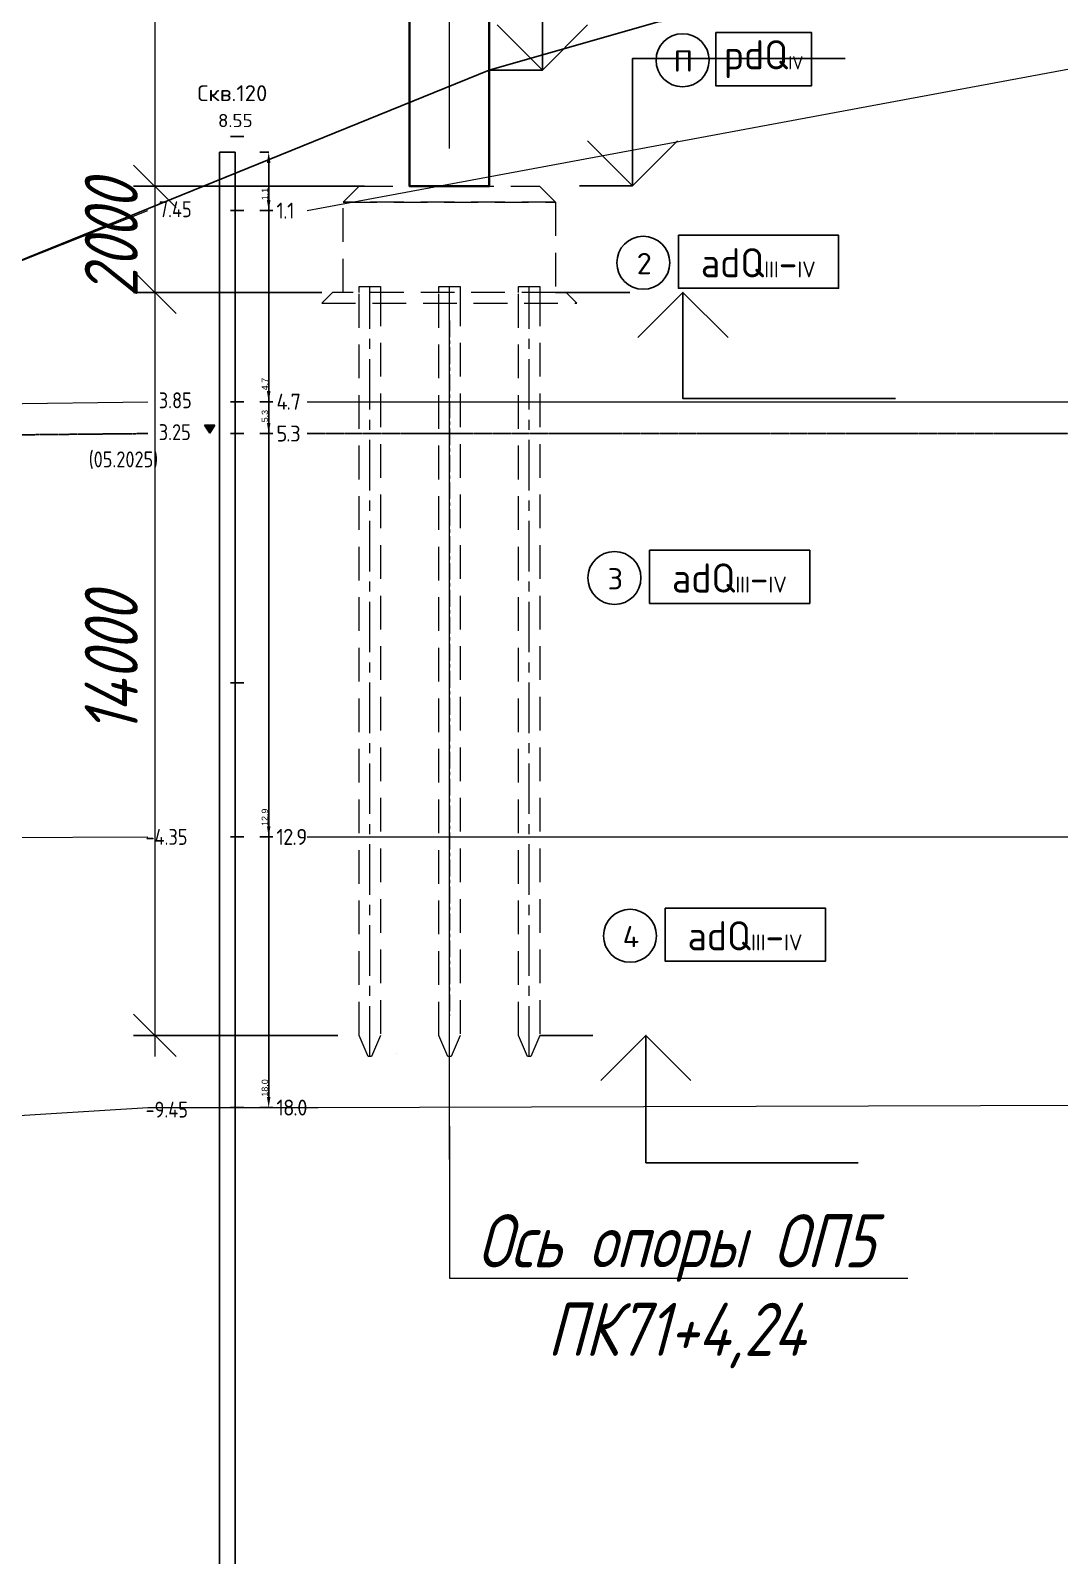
# Model space of a CAD drawing. Header units: millimetres. Extents: x 6546658 to 12951752, y -1354198 to 1102852.
# Drawn here: x 6894701 to 6914080, y -17890 to 10844 of the extents above; entities that cross this region are included whole.
import ezdxf
from ezdxf import colors
from ezdxf.entities.mleader import LeaderData, LeaderLine
from ezdxf.enums import TextEntityAlignment as Align
from ezdxf.math import Vec2, Vec3

# ---------------------------------------------------------------- set-up
doc = ezdxf.new("R2018")
doc.units = ezdxf.units.MM
for name, pattern in [('ACAD_ISO10W100', [18.5, 12, -3, 0.5, -3]), ('CENTER', [50.8, 31.75, -6.35, 6.35, -6.35]), ('осевая', [50.8, 31.75, -6.35, 6.35, -6.35]), ('штриховая', [19.05, 12.7, -6.35])]:
    doc.linetypes.add(name, pattern=pattern)
doc.layers.get('Defpoints').update_dxf_attribs({"color": 254, "lineweight": 0})
for name, color, linetype, lineweight in [('1-Бетон', 114, 'Continuous', 35), ('1-Оси', 1, 'CENTER', 20), ('1-Примечания', 4, 'Continuous', 25), ('1-Размеры', 1, 'Continuous', 25), ('1-Текст_3', 250, 'Continuous', 25), ('1-Штриховка', 8, 'Continuous', 9), ('ИС_Выноска', 3, 'Continuous', 18), ('ИС_Невидимая', 4, 'штриховая', 18), ('ИС_Ось', 1, 'осевая', 18), ('ИС_ПС_Невид', 4, 'штриховая', 18), ('ИС_Размер', 3, 'Continuous', 18), ('Штриховка', 2, 'Continuous', 5)]:
    doc.layers.add(name, color=color, linetype=linetype, lineweight=lineweight)
for name, color, linetype in [('geology', 250, 'Continuous'), ('Возрастные индексы', 1, 'Continuous'), ('Геология', 250, 'Continuous'), ('Номера ИГЭ', 22, 'Continuous'), ('Отметки в скважинах', 7, 'Continuous'), ('Скважина', 170, 'Continuous'), ('Черный профиль', 3, 'Continuous')]:
    doc.layers.add(name, color=color, linetype=linetype)
doc.layers.add('Оси_Невидимые', color=5, linetype='Continuous', plot=False)
doc.layers.add('Помощь_Невидимый', color=7, linetype='Continuous', lineweight=30, plot=False)
doc.styles.add('0', font='isocpeur.ttf', dxfattribs={"width": 0.8, "oblique": 15})
doc.styles.get("Standard").update_dxf_attribs({"font": 'arial.ttf'})
doc.styles.add('Стандарт-геология', font='romant.shx', dxfattribs={"width": 0.9, "height": 2.5})
doc.dimstyles.new('М400нов', dxfattribs={"dimscale": 400, "dimtxt": 2.5, "dimasz": 2, "dimexe": 1, "dimexo": 1, "dimgap": 0.8, "dimtad": 1, "dimdec": 0, "dimzin": 0, "dimdsep": 46, "dimtxsty": '0', "dimblk": 'OBLIQUE', "dimcen": 0.09, "dimdle": 1, "dimclrd": 256, "dimclre": 256, "dimclrt": 256, "dimadec": 4, "dimazin": 0, "dimtfac": 1, "dimtdec": 0, "dimtmove": 1, "dimatfit": 2, "dimfxl": 1, "dimtolj": 1, "dimtzin": 0, "dimlwd": -1, "dimarcsym": 0})
doc.dimstyles.new('Скважина', dxfattribs={"dimtxt": 1.2, "dimasz": 2, "dimexe": 0, "dimexo": 0, "dimgap": 0.1, "dimtad": 1, "dimjust": 2, "dimtoh": 1, "dimdec": 1, "dimlfac": 0.1, "dimrnd": 0.1, "dimzin": 0, "dimdsep": 46, "dimtxsty": 'Standard', "dimcen": 0, "dimdle": 1.5, "dimadec": 1, "dimazin": 0, "dimtfac": 1, "dimtdec": 1, "dimtofl": 0, "dimtmove": 0, "dimatfit": 3, "dimfxl": 3, "dimtolj": 1, "dimtzin": 0, "dimarcsym": 0})

# ---------------------------------------------------------------- blocks, each defined once
blk = doc.blocks.new('*U232')
at = {"layer": '1-Примечания', "linetype": 'Continuous'}
blk.add_line((0, 0), (2.5, 0), dxfattribs=at)
for points in [[(7.121, -2.121), (5, 0), (2.879, -2.121)], [(5, 0), (5, -6), (15, -6)]]:
    blk.add_lwpolyline(points, dxfattribs=at)
at = {"layer": '1-Текст_3', "lineweight": 30, "oblique": 15, "width": 0.8, "flags": 104}
blk.add_attdef('ВЫСОТА', text='', height=3, dxfattribs=at).set_placement((-6.756, -0.833), align=Align.MIDDLE_CENTER)
at = {"layer": '1-Текст_3', "lineweight": 30, "width": 0.8, "flags": 104}
blk.add_attdef('ПРИМЕЧАНИЕ', text='', height=3, dxfattribs=at).set_placement((10, -6.75), align=Align.TOP_CENTER)
blk = doc.blocks.new('*U230')
at = {"layer": '1-Примечания', "linetype": 'Continuous'}
blk.add_line((0, 0), (3.5, 0), dxfattribs=at)
for points in [[(8.121, -2.121), (6, 0), (3.879, -2.121)], [(6, 0), (6, -5), (16, -5)]]:
    blk.add_lwpolyline(points, dxfattribs=at)
at = {"layer": '1-Текст_3', "lineweight": 30, "oblique": 15, "width": 0.8, "flags": 104}
blk.add_attdef('ВЫСОТА', text='', height=3, dxfattribs=at).set_placement((-5.756, 0.167), align=Align.MIDDLE_CENTER)
at = {"layer": '1-Текст_3', "lineweight": 30, "width": 0.8, "flags": 104}
blk.add_attdef('ПРИМЕЧАНИЕ', text='', height=3, dxfattribs=at).set_placement((11, -5.75), align=Align.TOP_CENTER)
blk = doc.blocks.new('_Oblique')
at = {"color": 0, "linetype": 'ByBlock', "lineweight": -2}
blk.add_line((-0.5, -0.5), (0.5, 0.5), dxfattribs=at)
blk = doc.blocks.new('*D320')
at = {"layer": 'Defpoints', "color": 0, "linetype": 'Continuous', "transparency": 16777216}
for p in [(6901591, 17910), (6897042, 7910), (6901390, 7910)]:
    blk.add_point(p, dxfattribs=at)
at = {"layer": 'ИС_Размер', "transparency": 16777216}
blk.add_line((6897042, 18310), (6897042, 7510), dxfattribs=at)
at = {"layer": 'ИС_Размер', "lineweight": -2, "transparency": 16777216}
for p, q in [((6901191, 17910), (6896642, 17910)), ((6900990, 7910), (6896642, 7910))]:
    blk.add_line(p, q, dxfattribs=at)
at = {"layer": 'ИС_Размер', "linetype": 'Continuous', "transparency": 16777216, "xscale": 800, "yscale": 800, "zscale": 800}
for p, rotation in [((6897042, 17910), 90), ((6897042, 7910), 270)]:
    blk.add_blockref('_Oblique', p, dxfattribs=dict(at, rotation=rotation))
at = {"layer": 'ИС_Размер', "linetype": 'Continuous', "transparency": 16777216, "insert": (6896222, 12910), "char_height": 1000, "attachment_point": 5, "rotation": 90, "style": '0'}
blk.add_mtext('\\A1;10000', dxfattribs=at)
blk = doc.blocks.new('*D356')
at = {"layer": 'Defpoints', "color": 0, "linetype": 'Continuous', "transparency": 16777216}
for p in [(6900889, 7910), (6897042, 5910), (6900589, 5910)]:
    blk.add_point(p, dxfattribs=at)
at = {"layer": 'ИС_Размер', "transparency": 16777216}
blk.add_line((6897042, 8310), (6897042, 5510), dxfattribs=at)
at = {"layer": 'ИС_Размер', "lineweight": -2, "transparency": 16777216}
for p, q in [((6900489, 7910), (6896642, 7910)), ((6900189, 5910), (6896642, 5910))]:
    blk.add_line(p, q, dxfattribs=at)
at = {"layer": 'ИС_Размер', "linetype": 'Continuous', "transparency": 16777216, "xscale": 800, "yscale": 800, "zscale": 800}
for p, rotation in [((6897042, 7910), 90), ((6897042, 5910), 270)]:
    blk.add_blockref('_Oblique', p, dxfattribs=dict(at, rotation=rotation))
at = {"layer": 'ИС_Размер', "linetype": 'Continuous', "transparency": 16777216, "insert": (6896222, 6910), "char_height": 1000, "attachment_point": 5, "rotation": 90, "style": '0'}
blk.add_mtext('\\A1;2000', dxfattribs=at)
blk = doc.blocks.new('*D357')
at = {"layer": 'Defpoints', "color": 0, "linetype": 'Continuous', "transparency": 16777216}
for p in [(6900589, 5910), (6897042, -8090), (6900891, -8090)]:
    blk.add_point(p, dxfattribs=at)
at = {"layer": 'ИС_Размер', "transparency": 16777216}
blk.add_line((6897042, 6310), (6897042, -8490), dxfattribs=at)
at = {"layer": 'ИС_Размер', "lineweight": -2, "transparency": 16777216}
for p, q in [((6900189, 5910), (6896642, 5910)), ((6900491, -8090), (6896642, -8090))]:
    blk.add_line(p, q, dxfattribs=at)
at = {"layer": 'ИС_Размер', "linetype": 'Continuous', "transparency": 16777216, "xscale": 800, "yscale": 800, "zscale": 800}
for p, rotation in [((6897042, 5910), 90), ((6897042, -8090), 270)]:
    blk.add_blockref('_Oblique', p, dxfattribs=dict(at, rotation=rotation))
at = {"layer": 'ИС_Размер', "linetype": 'Continuous', "transparency": 16777216, "insert": (6896222, -1090), "char_height": 1000, "attachment_point": 5, "rotation": 90, "style": '0'}
blk.add_mtext('\\A1;14000', dxfattribs=at)
blk = doc.blocks.new('_None')
blk = doc.blocks.new('*D192')
at = {"layer": 'Defpoints', "color": 0, "transparency": 16777216}
for p in [(0, 90), (0, -90), (1.69, -90)]:
    blk.add_point(p, dxfattribs=at)
at = {"layer": 'Оси_Невидимые', "color": 0, "lineweight": -2, "transparency": 16777216}
for p, q in [((0, 90), (1.69, 90)), ((1.69, 88), (1.69, -88)), ((0, -90), (1.69, -90))]:
    blk.add_line(p, q, dxfattribs=at)
at = {"layer": 'Оси_Невидимые', "color": 0, "transparency": 16777216}
for points in [[(1.36, 88), (2.03, 88), (1.69, 90)], [(1.36, -88), (2.03, -88), (1.69, -90)]]:
    blk.add_solid(points, dxfattribs=at)
at = {"layer": 'Оси_Невидимые', "color": 0, "transparency": 16777216, "insert": (0.98, -86.3), "char_height": 1.2, "attachment_point": 5, "rotation": 90}
blk.add_mtext('\\A1;18.0', dxfattribs=at)
blk = doc.blocks.new('*D187')
at = {"layer": 'Defpoints', "color": 0, "transparency": 16777216}
for p in [(0, -199), (0, -210), (1.69, -210)]:
    blk.add_point(p, dxfattribs=at)
at = {"layer": 'Оси_Невидимые', "color": 0, "lineweight": -2, "transparency": 16777216}
for p, q in [((0, -199), (1.69, -199)), ((1.69, -201), (1.69, -208)), ((0, -210), (1.69, -210))]:
    blk.add_line(p, q, dxfattribs=at)
at = {"layer": 'Оси_Невидимые', "color": 0, "transparency": 16777216}
for points in [[(1.36, -201), (2.03, -201), (1.69, -199)], [(1.36, -208), (2.03, -208), (1.69, -210)]]:
    blk.add_solid(points, dxfattribs=at)
at = {"layer": 'Оси_Невидимые', "color": 0, "transparency": 16777216, "insert": (0.99, -206.88), "char_height": 1.2, "attachment_point": 5, "rotation": 90}
blk.add_mtext('\\A1;1.1', dxfattribs=at)
blk = doc.blocks.new('*D188')
at = {"layer": 'Defpoints', "color": 0, "transparency": 16777216}
for p in [(0, -157), (0, -210), (1.69, -210)]:
    blk.add_point(p, dxfattribs=at)
at = {"layer": 'Оси_Невидимые', "color": 0, "lineweight": -2, "transparency": 16777216}
for p, q in [((0, -157), (1.69, -157)), ((1.69, -159), (1.69, -208)), ((0, -210), (1.69, -210))]:
    blk.add_line(p, q, dxfattribs=at)
at = {"layer": 'Оси_Невидимые', "color": 0, "transparency": 16777216}
for points in [[(1.36, -159), (2.03, -159), (1.69, -157)], [(1.36, -208), (2.03, -208), (1.69, -210)]]:
    blk.add_solid(points, dxfattribs=at)
at = {"layer": 'Оси_Невидимые', "color": 0, "transparency": 16777216, "insert": (0.98, -206.71), "char_height": 1.2, "attachment_point": 5, "rotation": 90}
blk.add_mtext('\\A1;5.3', dxfattribs=at)
blk = doc.blocks.new('*D194')
at = {"layer": 'Defpoints', "color": 0, "transparency": 16777216}
for p in [(0, -102), (0, -231), (1.69, -231)]:
    blk.add_point(p, dxfattribs=at)
at = {"layer": 'Оси_Невидимые', "color": 0, "lineweight": -2, "transparency": 16777216}
for p, q in [((0, -102), (1.69, -102)), ((1.69, -104), (1.69, -229)), ((0, -231), (1.69, -231))]:
    blk.add_line(p, q, dxfattribs=at)
at = {"layer": 'Оси_Невидимые', "color": 0, "transparency": 16777216}
for points in [[(1.36, -104), (2.03, -104), (1.69, -102)], [(1.36, -229), (2.03, -229), (1.69, -231)]]:
    blk.add_solid(points, dxfattribs=at)
at = {"layer": 'Оси_Невидимые', "color": 0, "transparency": 16777216, "insert": (0.98, -227.3), "char_height": 1.2, "attachment_point": 5, "rotation": 90}
blk.add_mtext('\\A1;12.9', dxfattribs=at)
blk = doc.blocks.new('*D196')
at = {"layer": 'Defpoints', "color": 0, "transparency": 16777216}
for p in [(0, -13), (0, -193), (1.69, -193)]:
    blk.add_point(p, dxfattribs=at)
at = {"layer": 'Оси_Невидимые', "color": 0, "lineweight": -2, "transparency": 16777216}
for p, q in [((0, -13), (1.69, -13)), ((1.69, -15), (1.69, -191)), ((0, -193), (1.69, -193))]:
    blk.add_line(p, q, dxfattribs=at)
at = {"layer": 'Оси_Невидимые', "color": 0, "transparency": 16777216}
for points in [[(1.36, -15), (2.03, -15), (1.69, -13)], [(1.36, -191), (2.03, -191), (1.69, -193)]]:
    blk.add_solid(points, dxfattribs=at)
at = {"layer": 'Оси_Невидимые', "color": 0, "transparency": 16777216, "insert": (0.98, -189.3), "char_height": 1.2, "attachment_point": 5, "rotation": 90}
blk.add_mtext('\\A1;18.0', dxfattribs=at)
blk = doc.blocks.new('A$C37DD3633')
at = {"color": 18, "true_color": 0x000000}
blk.add_circle((4.96, 5), 5, dxfattribs=at)
at = {"layer": 'Возрастные индексы', "color": 250, "insert": (20.21, 5.2), "char_height": 3, "width": 15, "attachment_point": 5, "style": 'Стандарт-геология', "bg_fill": 3, "box_fill_scale": 1, "bg_fill_color": 256, "bg_fill_transparency": 0}
blk.add_mtext('{\\H1.833x;pdQ\\H0.4546x;IV}', dxfattribs=at)
at = {"layer": 'Номера ИГЭ', "color": 250, "style": 'Стандарт-геология'}
blk.add_text('П', height=4, dxfattribs=at).set_placement((5.1, 4.85), align=Align.MIDDLE)
at = {"layer": 'Возрастные индексы', "color": 250}
blk.add_lwpolyline([(11.21, 10.2), (29.24, 10.2), (29.24, 0.2), (11.21, 0.2)], close=True, dxfattribs=at)
blk = doc.blocks.new('A$C2FC637E1')
at = {"layer": 'Штриховка'}
h = blk.add_hatch(color=5, dxfattribs=at)
h.dxf.hatch_style = 1
h.paths.add_polyline_path([(2, 1.5), (1, 1.5), (0, 1.5), (1, 0)])
at = {"layer": 'Геология', "color": 5}
for points in [[(1, 1.5), (0, 1.5)], [(1, 0), (1, 0), (0, 1.5)], [(2, 1.5), (1, 1.5)], [(1, 0), (2, 1.5)]]:
    blk.add_lwpolyline(points, dxfattribs=at)
blk = doc.blocks.new('*D189')
at = {"layer": 'Defpoints', "color": 0, "transparency": 16777216}
for p in [(0, -163), (0, -210), (1.69, -210)]:
    blk.add_point(p, dxfattribs=at)
at = {"layer": 'Оси_Невидимые', "color": 0, "lineweight": -2, "transparency": 16777216}
for p, q in [((0, -163), (1.69, -163)), ((1.69, -165), (1.69, -208)), ((0, -210), (1.69, -210))]:
    blk.add_line(p, q, dxfattribs=at)
at = {"layer": 'Оси_Невидимые', "color": 0, "transparency": 16777216}
for points in [[(1.36, -165), (2.03, -165), (1.69, -163)], [(1.36, -208), (2.03, -208), (1.69, -210)]]:
    blk.add_solid(points, dxfattribs=at)
at = {"layer": 'Оси_Невидимые', "color": 0, "transparency": 16777216, "insert": (0.99, -206.68), "char_height": 1.2, "attachment_point": 5, "rotation": 90}
blk.add_mtext('\\A1;4.7', dxfattribs=at)
blk = doc.blocks.new('A$C53594FE8')
at = {"color": 18, "true_color": 0x000000}
blk.add_circle((2.71, 5), 4.99, dxfattribs=at)
at = {"layer": 'Возрастные индексы', "color": 250}
blk.add_lwpolyline([(9.34, 10.2), (39.5, 10.2), (39.5, 0.2), (9.34, 0.2)], close=True, dxfattribs=at)
at = {"layer": 'Номера ИГЭ', "color": 250, "style": 'Стандарт-геология'}
blk.add_text('2', height=4, dxfattribs=at).set_placement((2.89, 4.85), align=Align.MIDDLE)
at = {"layer": 'Возрастные индексы', "color": 250, "insert": (24.36, 5), "char_height": 3, "width": 29.5251, "attachment_point": 5, "style": 'Стандарт-геология', "bg_fill": 3, "box_fill_scale": 1, "bg_fill_color": 256, "bg_fill_transparency": 0}
blk.add_mtext('{\\H1.833x;аdQ}III{\\H1.833x;-}IV', dxfattribs=at)
blk = doc.blocks.new('*U178')
at = {"layer": 'Скважина'}
for p, q in [((-1.5, 0), (-1.5, -300)), ((1.5, -300), (1.5, 0))]:
    blk.add_line(p, q, dxfattribs=at)
blk = doc.blocks.new('A$C7669062A')
at = {"color": 18, "true_color": 0x000000}
blk.add_circle((4.99, 4.99), 4.99, dxfattribs=at)
at = {"layer": 'Возрастные индексы', "color": 250}
blk.add_lwpolyline([(11.62, 10.2), (41.78, 10.2), (41.78, 0.2), (11.62, 0.2)], close=True, dxfattribs=at)
at = {"layer": 'Номера ИГЭ', "color": 250, "style": 'Стандарт-геология'}
blk.add_text('3', height=4, dxfattribs=at).set_placement((5.17, 4.84), align=Align.MIDDLE)
at = {"layer": 'Возрастные индексы', "color": 250, "insert": (26.64, 4.99), "char_height": 3, "width": 29.5251, "attachment_point": 5, "style": 'Стандарт-геология', "bg_fill": 3, "box_fill_scale": 1, "bg_fill_color": 256, "bg_fill_transparency": 0}
blk.add_mtext('{\\H1.833x;аdQ}III{\\H1.833x;-}IV', dxfattribs=at)
blk = doc.blocks.new('A$C79B84F9B')
at = {"color": 18, "true_color": 0x000000}
blk.add_circle((4.99, 4.99), 4.99, dxfattribs=at)
at = {"layer": 'Возрастные индексы', "color": 250}
blk.add_lwpolyline([(11.62, 10.2), (41.78, 10.2), (41.78, 0.2), (11.62, 0.2)], close=True, dxfattribs=at)
at = {"layer": 'Номера ИГЭ', "color": 250, "style": 'Стандарт-геология'}
blk.add_text('4', height=4, dxfattribs=at).set_placement((5.17, 4.84), align=Align.MIDDLE)
at = {"layer": 'Возрастные индексы', "color": 250, "insert": (26.64, 4.99), "char_height": 3, "width": 29.5251, "attachment_point": 5, "style": 'Стандарт-геология', "bg_fill": 3, "box_fill_scale": 1, "bg_fill_color": 256, "bg_fill_transparency": 0}
blk.add_mtext('{\\H1.833x;аdQ}III{\\H1.833x;-}IV', dxfattribs=at)
blk = doc.blocks.new('*U234')
at = {"layer": '1-Примечания', "linetype": 'Continuous'}
blk.add_line((0, 0), (-2.5, 0), dxfattribs=at)
for points in [[(0, 0), (0, 6), (10, 6)], [(2.121, 2.121), (0, 0), (-2.121, 2.121)]]:
    blk.add_lwpolyline(points, dxfattribs=at)
at = {"layer": '1-Текст_3', "lineweight": 30, "oblique": 15, "width": 0.8, "flags": 104}
blk.add_attdef('ВЫСОТА', text='', height=3, dxfattribs=at).set_placement((-11.756, 11.167), align=Align.MIDDLE_CENTER)
at = {"layer": '1-Текст_3', "lineweight": 30, "width": 0.8, "flags": 104}
blk.add_attdef('ПРИМЕЧАНИЕ', text='', height=3, dxfattribs=at).set_placement((5, 5.25), align=Align.TOP_CENTER)
blk = doc.blocks.new('*U233')
at = {"layer": '1-Примечания', "linetype": 'Continuous'}
blk.add_line((0, 0), (-2.5, 0), dxfattribs=at)
for points in [[(0, 0), (0, 6), (10, 6)], [(2.121, 2.121), (0, 0), (-2.121, 2.121)]]:
    blk.add_lwpolyline(points, dxfattribs=at)
at = {"layer": '1-Текст_3', "lineweight": 30, "oblique": 15, "width": 0.8, "flags": 104}
blk.add_attdef('ВЫСОТА', text='', height=3, dxfattribs=at).set_placement((-11.756, 11.167), align=Align.MIDDLE_CENTER)
at = {"layer": '1-Текст_3', "lineweight": 30, "width": 0.8, "flags": 104}
blk.add_attdef('ПРИМЕЧАНИЕ', text='', height=3, dxfattribs=at).set_placement((5, 5.25), align=Align.TOP_CENTER)
blk = doc.blocks.new('*U191')
at = {"layer": 'Отметки в скважинах'}
for p, q in [((-5.5, -90), (-3, -90)), ((0, -90), (2.5, -90))]:
    blk.add_line(p, q, dxfattribs=at)
at = {"layer": 'Помощь_Невидимый', "color": 5, "lineweight": -3}
for p, q in [((-5.5, -10), (-3, -10)), ((0, -90), (2.5, -90))]:
    blk.add_line(p, q, dxfattribs=at)
at = {"layer": 'Оси_Невидимые'}
dim = blk.add_aligned_dim(p1=(0, 90), p2=(0, -90), distance=1.69, dimstyle='Скважина', dxfattribs=at)
dim.commit()
dim.dimension.update_dxf_attribs({"geometry": '*D192', "text_midpoint": (0.98, -86.3)})
at = {"layer": 'Отметки в скважинах', "lineweight": 13, "insert": (3.15, -90), "char_height": 3, "width": 7.6116, "attachment_point": 4, "style": 'Стандарт-геология', "bg_fill": 3, "box_fill_scale": 1.1, "bg_fill_color": 256, "bg_fill_transparency": 0}
blk.add_mtext('{\\T0.9;18.0}', dxfattribs=at)
blk = doc.blocks.new('*U183')
at = {"layer": 'Отметки в скважинах'}
for p, q in [((-5.5, -210), (-3, -210)), ((0, -210), (2.5, -210))]:
    blk.add_line(p, q, dxfattribs=at)
at = {"layer": 'Помощь_Невидимый', "color": 5, "lineweight": -3}
for p, q in [((-5.5, -10), (-3, -10)), ((0, -210), (2.5, -210))]:
    blk.add_line(p, q, dxfattribs=at)
at = {"layer": 'Оси_Невидимые'}
dim = blk.add_aligned_dim(p1=(0, -199), p2=(0, -210), distance=1.69, dimstyle='Скважина', dxfattribs=at)
dim.commit()
dim.dimension.update_dxf_attribs({"geometry": '*D187', "text_midpoint": (0.99, -206.88)})
at = {"layer": 'Отметки в скважинах', "lineweight": 13, "insert": (3.15, -210), "char_height": 3, "width": 7.6116, "attachment_point": 4, "style": 'Стандарт-геология', "bg_fill": 3, "box_fill_scale": 1.1, "bg_fill_color": 256, "bg_fill_transparency": 0}
blk.add_mtext('{\\T0.9;1.1}', dxfattribs=at)
blk = doc.blocks.new('*U184')
at = {"layer": 'Отметки в скважинах'}
for p, q in [((-5.5, -210), (-3, -210)), ((0, -210), (2.5, -210))]:
    blk.add_line(p, q, dxfattribs=at)
at = {"layer": 'Помощь_Невидимый', "color": 5, "lineweight": -3}
for p, q in [((-5.5, -10), (-3, -10)), ((0, -210), (2.5, -210))]:
    blk.add_line(p, q, dxfattribs=at)
at = {"layer": 'Оси_Невидимые'}
dim = blk.add_aligned_dim(p1=(0, -157), p2=(0, -210), distance=1.69, dimstyle='Скважина', dxfattribs=at)
dim.commit()
dim.dimension.update_dxf_attribs({"geometry": '*D188', "text_midpoint": (0.98, -206.71)})
at = {"layer": 'Отметки в скважинах', "lineweight": 13, "insert": (3.15, -210), "char_height": 3, "width": 7.6116, "attachment_point": 4, "style": 'Стандарт-геология', "bg_fill": 3, "box_fill_scale": 1.1, "bg_fill_color": 256, "bg_fill_transparency": 0}
blk.add_mtext('{\\T0.9;5.3}', dxfattribs=at)
blk = doc.blocks.new('*U193')
at = {"layer": 'Отметки в скважинах'}
for p, q in [((-5.5, -231), (-3, -231)), ((0, -231), (2.5, -231))]:
    blk.add_line(p, q, dxfattribs=at)
at = {"layer": 'Помощь_Невидимый', "color": 5, "lineweight": -3}
for p, q in [((-5.5, -10), (-3, -10)), ((0, -231), (2.5, -231))]:
    blk.add_line(p, q, dxfattribs=at)
at = {"layer": 'Оси_Невидимые'}
dim = blk.add_aligned_dim(p1=(0, -102), p2=(0, -231), distance=1.69, dimstyle='Скважина', dxfattribs=at)
dim.commit()
dim.dimension.update_dxf_attribs({"geometry": '*D194', "text_midpoint": (0.98, -227.3)})
at = {"layer": 'Отметки в скважинах', "lineweight": 13, "insert": (3.15, -231), "char_height": 3, "width": 7.6116, "attachment_point": 4, "style": 'Стандарт-геология', "bg_fill": 3, "box_fill_scale": 1.1, "bg_fill_color": 256, "bg_fill_transparency": 0}
blk.add_mtext('{\\T0.9;12.9}', dxfattribs=at)
blk = doc.blocks.new('*U195')
at = {"layer": 'Отметки в скважинах'}
for p, q in [((-5.5, -193), (-3, -193)), ((0, -193), (2.5, -193))]:
    blk.add_line(p, q, dxfattribs=at)
at = {"layer": 'Помощь_Невидимый', "color": 5, "lineweight": -3}
for p, q in [((-5.5, -10), (-3, -10)), ((0, -193), (2.5, -193))]:
    blk.add_line(p, q, dxfattribs=at)
at = {"layer": 'Оси_Невидимые'}
dim = blk.add_aligned_dim(p1=(0, -13), p2=(0, -193), distance=1.69, dimstyle='Скважина', dxfattribs=at)
dim.commit()
dim.dimension.update_dxf_attribs({"geometry": '*D196', "text_midpoint": (0.98, -189.3)})
at = {"layer": 'Отметки в скважинах', "lineweight": 13, "insert": (3.15, -193), "char_height": 3, "width": 7.6116, "attachment_point": 4, "style": 'Стандарт-геология', "bg_fill": 3, "box_fill_scale": 1.1, "bg_fill_color": 256, "bg_fill_transparency": 0}
blk.add_mtext('{\\T0.9;18.0}', dxfattribs=at)
blk = doc.blocks.new('*U185')
at = {"layer": 'Отметки в скважинах'}
for p, q in [((-5.5, -210), (-3, -210)), ((0, -210), (2.5, -210))]:
    blk.add_line(p, q, dxfattribs=at)
at = {"layer": 'Помощь_Невидимый', "color": 5, "lineweight": -3}
for p, q in [((-5.5, -10), (-3, -10)), ((0, -210), (2.5, -210))]:
    blk.add_line(p, q, dxfattribs=at)
at = {"layer": 'Оси_Невидимые'}
dim = blk.add_aligned_dim(p1=(0, -163), p2=(0, -210), distance=1.69, dimstyle='Скважина', dxfattribs=at)
dim.commit()
dim.dimension.update_dxf_attribs({"geometry": '*D189', "text_midpoint": (0.99, -206.68)})
at = {"layer": 'Отметки в скважинах', "lineweight": 13, "insert": (3.15, -210), "char_height": 3, "width": 7.6116, "attachment_point": 4, "style": 'Стандарт-геология', "bg_fill": 3, "box_fill_scale": 1.1, "bg_fill_color": 256, "bg_fill_transparency": 0}
blk.add_mtext('{\\T0.9;4.7}', dxfattribs=at)
blk = doc.blocks.new('кун')
at = {"linetype": 'Continuous'}
for p, q in [((-5000, -2486), (-1500, -1100)), ((-42449, -5240), (-1500, -4700)), ((-81129, -13142), (-1500, -12900))]:
    blk.add_line(p, q, dxfattribs=at)
at = {"layer": 'Defpoints', "color": 1, "linetype": 'Continuous'}
blk.add_line((-81129, -22942), (-1500, -18000), dxfattribs=at)
at = {"layer": 'Геология', "color": 5, "linetype": 'ACAD_ISO10W100', "lineweight": 25}
blk.add_line((-1500, -5300), (-44391, -5725), dxfattribs=at)
at = {"layer": 'geology', "xscale": 100, "yscale": 100, "zscale": 100}
blk.add_blockref('A$C2FC637E1', (-433, -5295), dxfattribs=at)
at = {"layer": 'Геология', "xscale": 100, "yscale": 100, "zscale": 100}
for name, p in [('A$C37DD3633', (8077, 1234)), ('A$C53594FE8', (7562, -2582))]:
    blk.add_blockref(name, p, dxfattribs=at)
at = {"layer": 'Геология', "color": 18, "true_color": 0x000000, "xscale": 100, "yscale": 100, "zscale": 100}
for name, p in [('A$C7669062A', (6790, -8520)), ('A$C79B84F9B', (7084, -15262))]:
    blk.add_blockref(name, p, dxfattribs=at)
at = {"layer": 'Скважина', "color": 0, "xscale": 100, "yscale": 100, "zscale": 100}
blk.add_blockref('*U191', (609, -9000), dxfattribs=at)
at = {"layer": 'geology', "color": 5, "style": 'Стандарт-геология', "width": 0.8}
blk.add_text('(05.2025)', height=300, dxfattribs=at).set_placement((-2611, -5937))
at = {"layer": 'Отметки в скважинах', "color": 0, "style": 'Стандарт-геология', "width": 0.8}
for s, p in [('7.45', (-1291, -1224)), ('3.85', (-1291, -4824)), ('3.25', (-1291, -5424)), ('-4.35', (-1541, -13050)), ('-9.45', (-1541, -18188))]:
    blk.add_text(s, height=300, dxfattribs=at).set_placement(p)
at = {"layer": 'Скважина', "color": 0, "style": 'Стандарт-геология'}
blk.add_text('Скв.120', height=300, dxfattribs=at).set_placement((94, 963), align=Align.CENTER)
at = {"layer": 'Скважина', "color": 0, "lineweight": 13, "style": 'Стандарт-геология'}
blk.add_text('8.55', height=250, dxfattribs=at).set_placement((476, 723), align=Align.TOP_RIGHT)
at = {"layer": 'Геология', "color": 18, "true_color": 0x000000}
blk.add_line((-150, 0), (150, 0), dxfattribs=at)
at = {"layer": 'Скважина', "color": 0, "xscale": 100, "yscale": 100, "zscale": 100}
blk.add_blockref('*U183', (609, 19900), dxfattribs=at)
blk.add_blockref('*U184', (609, 15700), dxfattribs=at)
blk.add_blockref('*U193', (609, 10200), dxfattribs=at)
blk.add_blockref('*U195', (609, 1300), dxfattribs=at)
at = {"linetype": 'Continuous'}
blk.add_line((1500, -12900), (65919, -12900), dxfattribs=at)
at = {"layer": 'Defpoints', "color": 1, "linetype": 'Continuous'}
for p, q in [((1500, -18000), (65919, -17795)), ((-1500, -18000), (1500, -18000))]:
    blk.add_line(p, q, dxfattribs=at)
at = {"layer": 'Геология', "color": 5, "linetype": 'ACAD_ISO10W100', "lineweight": 25}
blk.add_line((1500, -5300), (65919, -5300), dxfattribs=at)
at = {"layer": 'Скважина', "color": 0, "xscale": 100, "yscale": 100, "zscale": 100}
blk.add_blockref('*U185', (609, 16300), dxfattribs=at)
at = {"linetype": 'Continuous'}
for p, q in [((1500, -1100), (21871, 2691)), ((1500, -4700), (65919, -4700))]:
    blk.add_line(p, q, dxfattribs=at)
at = {"layer": 'geology', "color": 5, "xscale": 100, "yscale": 100, "zscale": 100}
blk.add_blockref('*U178', (0, 0), dxfattribs=at)

msp = doc.modelspace()

# ---------------------------------------------------------------- linework, layer by layer
at = {"layer": '1-Бетон'}
msp.add_lwpolyline([(6903340.9, 17909.8), (6903340.3, 7909.8), (6901840.3, 7909.8), (6901840.9, 17909.8)], dxfattribs=at)
at = {"layer": '1-Оси', "ltscale": 30, "transparency": 33554687}
for points in [[(6901090.8, -8490.2), (6901090.8, 6018.1)], [(6902590.8, -8490.2), (6902590.8, 6018.1)], [(6904090.8, -8490.2), (6904090.8, 6018.1)]]:
    msp.add_lwpolyline(points, dxfattribs=at)
at = {"layer": 'ИС_Невидимая', "ltscale": 50}
for points in [[(6904589.2, 7609.8), (6900589.2, 7609.8), (6900889.2, 7909.8), (6904289.8, 7909.8)], [(6904589.3, 5909.8), (6900589.3, 5909.8), (6900589.2, 7609.8), (6904589.2, 7609.8)]]:
    msp.add_lwpolyline(points, close=True, dxfattribs=at)
for points in [[(6901290.8, 5909.8), (6901290.8, -8090.2), (6901120.8, -8490.2), (6901060.8, -8490.2), (6900890.8, -8090.2), (6900890.8, 5909.8)], [(6902790.8, 5909.8), (6902790.8, -8090.2), (6902620.8, -8490.2), (6902560.8, -8490.2), (6902390.8, -8090.2), (6902390.8, 5909.8)], [(6904290.8, 5909.8), (6904290.8, -8090.2), (6904120.8, -8490.2), (6904060.8, -8490.2), (6903890.8, -8090.2), (6903890.8, 5909.8)]]:
    msp.add_lwpolyline(points, dxfattribs=at)
at = {"layer": 'ИС_Ось', "ltscale": 500}
msp.add_lwpolyline([(6902590.2, -10428.4), (6902591, 19949.7)], dxfattribs=at)
at = {"layer": 'ИС_Ось', "ltscale": 10}
msp.add_lwpolyline([(6902590.9, 5382.8), (6902590.5, -7717.2)], dxfattribs=at)
at = {"layer": 'ИС_ПС_Невид', "ltscale": 1200}
for points in [[(6900890.8, 5909.7), (6900890.8, 6018), (6901290.8, 6018), (6901290.9, 5909.8)], [(6902390.8, 5909.7), (6902390.8, 6018), (6902790.8, 6018), (6902790.9, 5909.8)], [(6903890.8, 5909.7), (6903890.8, 6018), (6904290.8, 6018), (6904290.9, 5909.8)]]:
    msp.add_lwpolyline(points, dxfattribs=at)
at = {"layer": 'Черный профиль', "linetype": 'Continuous', "flags": 128}
msp.add_lwpolyline([(6893408.6, 6064.4), (6903340.5, 10100), (6906521.9, 11006.8), (6910802.9, 11441.7)], dxfattribs=at)

# ---------------------------------------------------------------- block references
at = {"layer": '1-Размеры', "transparency": 33554687}
ref = msp.add_blockref('*U230', (6904589.3, 5909.8), dxfattribs=dict(at, xscale=399.9999999999998, yscale=399.9999999999998, zscale=399.9999999999998, rotation=0.0002819284350356197))
lines = msp.add_mtext('\\W0.8000;5.91', dxfattribs={"layer": '1-Текст_3', "insert": (6902286.9, 5976.7), "char_height": 2.5, "attachment_point": 1, "rotation": 0.00028, "bg_fill": 3, "box_fill_scale": 1, "bg_fill_color": 256, "bg_fill_transparency": 0})
ref.add_attrib('ВЫСОТА', '', (6902286.9, 5976.7)).embed_mtext(lines)
lines = msp.add_mtext('\\W0.8000;', dxfattribs={"layer": '1-Текст_3', "insert": (6908989.3, 3609.8), "char_height": 2.5, "attachment_point": 1, "rotation": 0.00028, "bg_fill": 3, "box_fill_scale": 1, "bg_fill_color": 256, "bg_fill_transparency": 0})
ref.add_attrib('ПРИМЕЧАНИЕ', '', (6908989.3, 3609.8)).embed_mtext(lines)
ref = msp.add_blockref('*U232', (6904290.8, -8090.2), dxfattribs=dict(at, xscale=399.9999999999998, yscale=399.9999999999998, zscale=399.9999999999998, rotation=0.0002819284350356197))
lines = msp.add_mtext('\\W0.8000;-8.09', dxfattribs={"layer": '1-Текст_3', "insert": (6901588.4, -8423.3), "char_height": 2.5, "attachment_point": 1, "rotation": 0.00028, "bg_fill": 3, "box_fill_scale": 1, "bg_fill_color": 256, "bg_fill_transparency": 0})
ref.add_attrib('ВЫСОТА', '', (6901588.4, -8423.3)).embed_mtext(lines)
lines = msp.add_mtext('\\W0.8000;', dxfattribs={"layer": '1-Текст_3', "insert": (6908290.8, -10790.2), "char_height": 2.5, "attachment_point": 1, "rotation": 0.00028, "bg_fill": 3, "box_fill_scale": 1, "bg_fill_color": 256, "bg_fill_transparency": 0})
ref.add_attrib('ПРИМЕЧАНИЕ', '', (6908290.8, -10790.2)).embed_mtext(lines)

# ---------------------------------------------------------------- dimensions: what is measured, and where the dimension line sits
at = {"layer": 'ИС_Размер', "linetype": 'Continuous'}
for base, p1, p2, picture, middle in [((6897041.6, 7909.8), (6901590.9, 17909.8), (6901389.8, 7909.8), '*D320', (6896221.6, 12909.8)), ((6897041.6, -8090.2), (6900589.3, 5909.8), (6900890.8, -8090.2), '*D357', (6896221.6, -1090.2))]:
    dim = msp.add_linear_dim(base=base, p1=p1, p2=p2, angle=90, dimstyle='М400нов', dxfattribs=at)
    dim.commit()
    dim.dimension.update_dxf_attribs({"geometry": picture, "text_midpoint": middle})
dim = msp.add_linear_dim(base=(6897041.6, 5909.8), p1=(6900889.2, 7909.8), p2=(6900589.3, 5909.8), angle=90, dimstyle='М400нов', dxfattribs=at)
dim.commit()
dim.dimension.update_dxf_attribs({"geometry": '*D356', "text_midpoint": (6897041.6, 6909.8), "dimtype": 160})

# ---------------------------------------------------------------- next in the draw order: leaders
at = {"layer": 'ИС_Выноска'}
ml = msp.add_multileader_mtext('Standard', dxfattribs=at)
ml.set_content('Ось опоры ОП5\\PПК71+4,24', color=256, style='0')
ml.set_leader_properties(color=256, linetype='ByLayer', lineweight=-1)
ml.set_arrow_properties(name='NONE')
ml.build(insert=Vec2(0, 0))
ml.multileader.update_dxf_attribs({"text_left_attachment_type": 6, "text_right_attachment_type": 6, "dogleg_length": 2, "arrow_head_size": 1200, "scale": 200})
ctx = ml.context
ctx.base_point, ctx.scale, ctx.char_height, ctx.arrow_head_size, ctx.landing_gap_size, ctx.plane_origin = Vec3(6902790.2, -12661.1), 200, 1000, 1200, 200, Vec3(6853556, 8393.9)
ctx.left_attachment, ctx.right_attachment, ctx.text_align_type = 6, 6, 1
notes = []
notes.append((ctx, [(0, (1, 1, 0), (6902590.2, -12661.1), (1, 0), 200, [(0, [(6902590.2, -9801.8)], 0, [])])]))
ctx.mtext.insert, ctx.mtext.defined_height, ctx.mtext.alignment, ctx.mtext.flow_direction = Vec3(6906858.1, -11461.1), 1722, 2, 5
ctx.mtext.has_bg_fill, ctx.mtext.bg_color, ctx.mtext.bg_scale_factor, ctx.mtext.bg_transparency, ctx.mtext.use_window_bg_color = 1, -1027028792, 1.5, 0, 1
for ctx, leaders in notes:
    for number, flags, end, landing, length, lines in leaders:
        leader = LeaderData()
        leader.index, (leader.has_last_leader_line, leader.has_dogleg_vector, leader.attachment_direction) = number, flags
        leader.last_leader_point, leader.dogleg_vector, leader.dogleg_length = Vec3(end), Vec3(landing), length
        for number, points, colour, breaks in lines:
            line = LeaderLine()
            line.index, line.vertices, line.color, line.breaks = number, Vec3.list(points), colors.encode_raw_color(colour), breaks
            leader.lines.append(line)
        ctx.leaders.append(leader)

# ---------------------------------------------------------------- next in the draw order: block references
at = {"layer": '1-Штриховка'}
msp.add_blockref('кун', (6898408.6, 8550), dxfattribs=at)

# ---------------------------------------------------------------- next in the draw order: linework, layer by layer
at = {"layer": 'ИС_Невидимая', "ltscale": 50}
for points in [[(6900590.7, 5909.9), (6900390.7, 5909.9), (6900189.5, 5708.8)], [(6904590.9, 5908.6), (6904790.9, 5908.4), (6904990.8, 5708.3)], [(6900189.5, 5708.8), (6904990.8, 5708.8)]]:
    msp.add_lwpolyline(points, dxfattribs=at)

# ---------------------------------------------------------------- next in the draw order: block references
at = {"layer": '1-Размеры', "transparency": 33554687}
ref = msp.add_blockref('*U234', (6904340.5, 10100), dxfattribs=dict(at, xscale=399.9999999999998, yscale=399.9999999999998, zscale=399.9999999999998, rotation=0.0002819284350356197))
lines = msp.add_mtext('\\W0.8000;10.10', dxfattribs={"layer": '1-Текст_3', "insert": (6899638, 14566.9), "char_height": 2.5, "attachment_point": 1, "rotation": 0.00028, "bg_fill": 3, "box_fill_scale": 1, "bg_fill_color": 256, "bg_fill_transparency": 0})
ref.add_attrib('ВЫСОТА', '', (6899638, 14566.9)).embed_mtext(lines)
lines = msp.add_mtext('\\W0.8000;', dxfattribs={"layer": '1-Текст_3', "insert": (6906340.4, 12200), "char_height": 2.5, "attachment_point": 1, "rotation": 0.00028, "bg_fill": 3, "box_fill_scale": 1, "bg_fill_color": 256, "bg_fill_transparency": 0})
ref.add_attrib('ПРИМЕЧАНИЕ', '', (6906340.4, 12200)).embed_mtext(lines)
ref = msp.add_blockref('*U233', (6906040.5, 7919.7), dxfattribs=dict(at, xscale=399.9999999999998, yscale=399.9999999999998, zscale=399.9999999999998, rotation=0.0002819284350356197))
lines = msp.add_mtext('\\W0.8000;7.92', dxfattribs={"layer": '1-Текст_3', "insert": (6901338, 12386.6), "char_height": 2.5, "attachment_point": 1, "rotation": 0.00028, "bg_fill": 3, "box_fill_scale": 1, "bg_fill_color": 256, "bg_fill_transparency": 0})
ref.add_attrib('ВЫСОТА', '', (6901338, 12386.6)).embed_mtext(lines)
lines = msp.add_mtext('\\W0.8000;', dxfattribs={"layer": '1-Текст_3', "insert": (6908040.4, 10019.7), "char_height": 2.5, "attachment_point": 1, "rotation": 0.00028, "bg_fill": 3, "box_fill_scale": 1, "bg_fill_color": 256, "bg_fill_transparency": 0})
ref.add_attrib('ПРИМЕЧАНИЕ', '', (6908040.4, 10019.7)).embed_mtext(lines)

doc.saveas('drawing.dxf')
